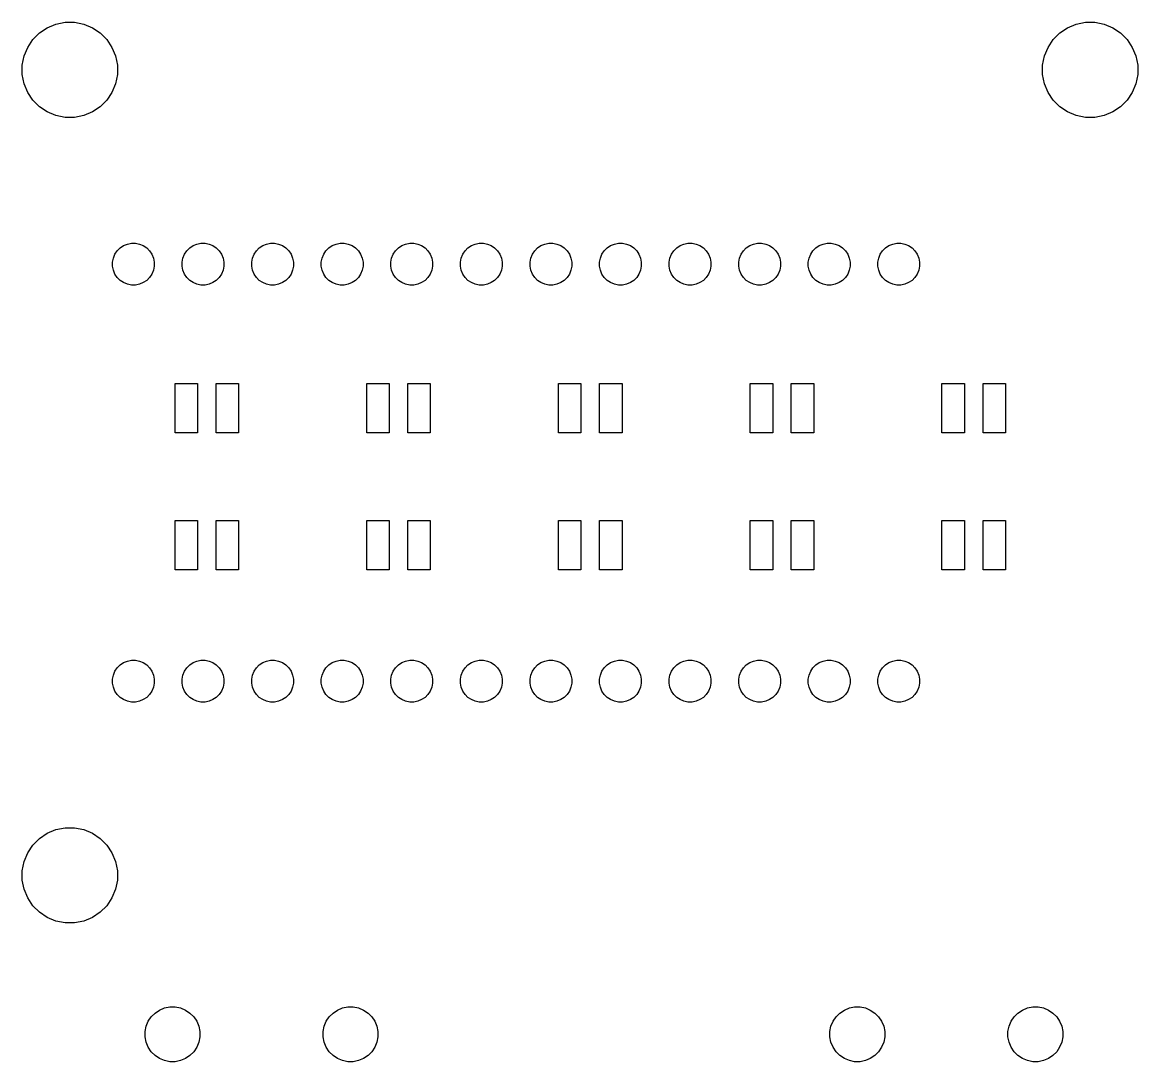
# Model space of a CAD drawing. Extents: x 121.3 to 162, y -103.5 to -20.1.
# Drawn here: x 121.27 to 161.99, y -58 to -20.07 of the extents above; entities that cross this region are included whole.
import ezdxf

# ---------------------------------------------------------------- set-up
doc = ezdxf.new("R2010")
doc.units = 0
doc.layers.add('BLACK', color=7, linetype='CONTINUOUS')

msp = doc.modelspace()

# ---------------------------------------------------------------- linework, layer by layer
at = {"layer": 'BLACK', "linetype": 'CONTINUOUS'}
for p, q in [((121.894, -20.4523), (122.178, -20.2625)), ((122.178, -20.2625), (122.494, -20.1317)), ((122.494, -20.1317), (122.829, -20.065)), ((122.829, -20.065), (123.171, -20.065)), ((123.171, -20.065), (123.506, -20.1317)), ((123.506, -20.1317), (123.822, -20.2625)), ((123.822, -20.2625), (124.106, -20.4523)), ((159.144, -20.4523), (159.428, -20.2625)), ((159.428, -20.2625), (159.744, -20.1317)), ((159.744, -20.1317), (160.079, -20.065)), ((160.079, -20.065), (160.421, -20.065)), ((160.421, -20.065), (160.756, -20.1317)), ((160.756, -20.1317), (161.072, -20.2625)), ((161.072, -20.2625), (161.356, -20.4523)), ((121.462, -20.9782), (121.652, -20.694)), ((121.652, -20.694), (121.894, -20.4523)), ((124.106, -20.4523), (124.348, -20.694)), ((124.348, -20.694), (124.538, -20.9782)), ((158.712, -20.9782), (158.902, -20.694)), ((158.902, -20.694), (159.144, -20.4523)), ((161.356, -20.4523), (161.598, -20.694)), ((161.598, -20.694), (161.788, -20.9782)), ((121.332, -21.2939), (121.462, -20.9782)), ((124.538, -20.9782), (124.668, -21.2939)), ((158.582, -21.2939), (158.712, -20.9782)), ((161.788, -20.9782), (161.918, -21.2939)), ((121.265, -21.6291), (121.332, -21.2939)), ((124.668, -21.2939), (124.735, -21.6291)), ((158.515, -21.6291), (158.582, -21.2939)), ((161.918, -21.2939), (161.985, -21.6291)), ((121.265, -21.9709), (121.265, -21.6291)), ((121.332, -22.3061), (121.265, -21.9709)), ((124.735, -21.9709), (124.668, -22.3061)), ((124.735, -21.6291), (124.735, -21.9709)), ((158.515, -21.9709), (158.515, -21.6291)), ((158.582, -22.3061), (158.515, -21.9709)), ((161.985, -21.9709), (161.918, -22.3061)), ((161.985, -21.6291), (161.985, -21.9709)), ((121.462, -22.6218), (121.332, -22.3061)), ((124.668, -22.3061), (124.538, -22.6218)), ((158.712, -22.6218), (158.582, -22.3061)), ((161.918, -22.3061), (161.788, -22.6218)), ((121.652, -22.906), (121.462, -22.6218)), ((124.538, -22.6218), (124.348, -22.906)), ((158.902, -22.906), (158.712, -22.6218)), ((161.788, -22.6218), (161.598, -22.906)), ((121.894, -23.1477), (121.652, -22.906)), ((122.178, -23.3375), (121.894, -23.1477)), ((124.106, -23.1477), (123.822, -23.3375)), ((124.348, -22.906), (124.106, -23.1477)), ((159.144, -23.1477), (158.902, -22.906)), ((159.428, -23.3375), (159.144, -23.1477)), ((161.356, -23.1477), (161.072, -23.3375)), ((161.598, -22.906), (161.356, -23.1477)), ((122.494, -23.4683), (122.178, -23.3375)), ((122.829, -23.535), (122.494, -23.4683)), ((123.171, -23.535), (122.829, -23.535)), ((123.506, -23.4683), (123.171, -23.535)), ((123.822, -23.3375), (123.506, -23.4683)), ((159.744, -23.4683), (159.428, -23.3375)), ((160.079, -23.535), (159.744, -23.4683)), ((160.421, -23.535), (160.079, -23.535)), ((160.756, -23.4683), (160.421, -23.535)), ((161.072, -23.3375), (160.756, -23.4683)), ((124.647, -28.5305), (124.73, -28.4057)), ((124.73, -28.4057), (124.836, -28.2995)), ((124.836, -28.2995), (124.961, -28.2161)), ((124.961, -28.2161), (125.1, -28.1587)), ((125.1, -28.1587), (125.247, -28.1294)), ((125.247, -28.1294), (125.397, -28.1294)), ((125.397, -28.1294), (125.544, -28.1587)), ((125.544, -28.1587), (125.683, -28.2161)), ((125.683, -28.2161), (125.808, -28.2995)), ((125.808, -28.2995), (125.914, -28.4057)), ((125.914, -28.4057), (125.997, -28.5305)), ((127.187, -28.5305), (127.27, -28.4057)), ((127.27, -28.4057), (127.376, -28.2995)), ((127.376, -28.2995), (127.501, -28.2161)), ((127.501, -28.2161), (127.64, -28.1587)), ((127.64, -28.1587), (127.787, -28.1294)), ((127.787, -28.1294), (127.937, -28.1294)), ((127.937, -28.1294), (128.084, -28.1587)), ((128.084, -28.1587), (128.223, -28.2161)), ((128.223, -28.2161), (128.348, -28.2995)), ((128.348, -28.2995), (128.454, -28.4057)), ((128.454, -28.4057), (128.537, -28.5305)), ((129.727, -28.5305), (129.81, -28.4057)), ((129.81, -28.4057), (129.916, -28.2995)), ((129.916, -28.2995), (130.041, -28.2161)), ((130.041, -28.2161), (130.18, -28.1587)), ((130.18, -28.1587), (130.327, -28.1294)), ((130.327, -28.1294), (130.477, -28.1294)), ((130.477, -28.1294), (130.624, -28.1587)), ((130.624, -28.1587), (130.763, -28.2161)), ((130.763, -28.2161), (130.888, -28.2995)), ((130.888, -28.2995), (130.994, -28.4057)), ((130.994, -28.4057), (131.077, -28.5305)), ((132.267, -28.5305), (132.35, -28.4057)), ((132.35, -28.4057), (132.456, -28.2995)), ((132.456, -28.2995), (132.581, -28.2161)), ((132.581, -28.2161), (132.72, -28.1587)), ((132.72, -28.1587), (132.867, -28.1294)), ((132.867, -28.1294), (133.017, -28.1294)), ((133.017, -28.1294), (133.164, -28.1587)), ((133.164, -28.1587), (133.303, -28.2161)), ((133.303, -28.2161), (133.428, -28.2995)), ((133.428, -28.2995), (133.534, -28.4057)), ((133.534, -28.4057), (133.617, -28.5305)), ((134.807, -28.5305), (134.89, -28.4057)), ((134.89, -28.4057), (134.996, -28.2995)), ((134.996, -28.2995), (135.121, -28.2161)), ((135.121, -28.2161), (135.26, -28.1587)), ((135.26, -28.1587), (135.407, -28.1294)), ((135.407, -28.1294), (135.557, -28.1294)), ((135.557, -28.1294), (135.704, -28.1587)), ((135.704, -28.1587), (135.843, -28.2161)), ((135.843, -28.2161), (135.968, -28.2995)), ((135.968, -28.2995), (136.074, -28.4057)), ((136.074, -28.4057), (136.157, -28.5305)), ((137.347, -28.5305), (137.43, -28.4057)), ((137.43, -28.4057), (137.536, -28.2995)), ((137.536, -28.2995), (137.661, -28.2161)), ((137.661, -28.2161), (137.8, -28.1587)), ((137.8, -28.1587), (137.947, -28.1294)), ((137.947, -28.1294), (138.097, -28.1294)), ((138.097, -28.1294), (138.244, -28.1587)), ((138.244, -28.1587), (138.383, -28.2161)), ((138.383, -28.2161), (138.508, -28.2995)), ((138.508, -28.2995), (138.614, -28.4057)), ((138.614, -28.4057), (138.697, -28.5305)), ((139.887, -28.5305), (139.97, -28.4057)), ((139.97, -28.4057), (140.076, -28.2995)), ((140.076, -28.2995), (140.201, -28.2161)), ((140.201, -28.2161), (140.34, -28.1587)), ((140.34, -28.1587), (140.487, -28.1294)), ((140.487, -28.1294), (140.637, -28.1294)), ((140.637, -28.1294), (140.784, -28.1587)), ((140.784, -28.1587), (140.923, -28.2161)), ((140.923, -28.2161), (141.048, -28.2995)), ((141.048, -28.2995), (141.154, -28.4057)), ((141.154, -28.4057), (141.237, -28.5305)), ((142.427, -28.5305), (142.51, -28.4057)), ((142.51, -28.4057), (142.616, -28.2995)), ((142.616, -28.2995), (142.741, -28.2161)), ((142.741, -28.2161), (142.88, -28.1587)), ((142.88, -28.1587), (143.027, -28.1294)), ((143.027, -28.1294), (143.177, -28.1294)), ((143.177, -28.1294), (143.324, -28.1587)), ((143.324, -28.1587), (143.463, -28.2161)), ((143.463, -28.2161), (143.588, -28.2995)), ((143.588, -28.2995), (143.694, -28.4057)), ((143.694, -28.4057), (143.777, -28.5305)), ((144.967, -28.5305), (145.05, -28.4057)), ((145.05, -28.4057), (145.156, -28.2995)), ((145.156, -28.2995), (145.281, -28.2161)), ((145.281, -28.2161), (145.42, -28.1587)), ((145.42, -28.1587), (145.567, -28.1294)), ((145.567, -28.1294), (145.717, -28.1294)), ((145.717, -28.1294), (145.864, -28.1587)), ((145.864, -28.1587), (146.003, -28.2161)), ((146.003, -28.2161), (146.128, -28.2995)), ((146.128, -28.2995), (146.234, -28.4057)), ((146.234, -28.4057), (146.317, -28.5305)), ((147.507, -28.5305), (147.59, -28.4057)), ((147.59, -28.4057), (147.696, -28.2995)), ((147.696, -28.2995), (147.821, -28.2161)), ((147.821, -28.2161), (147.96, -28.1587)), ((147.96, -28.1587), (148.107, -28.1294)), ((148.107, -28.1294), (148.257, -28.1294)), ((148.257, -28.1294), (148.404, -28.1587)), ((148.404, -28.1587), (148.543, -28.2161)), ((148.543, -28.2161), (148.668, -28.2995)), ((148.668, -28.2995), (148.774, -28.4057)), ((148.774, -28.4057), (148.857, -28.5305)), ((150.047, -28.5305), (150.13, -28.4057)), ((150.13, -28.4057), (150.236, -28.2995)), ((150.236, -28.2995), (150.361, -28.2161)), ((150.361, -28.2161), (150.5, -28.1587)), ((150.5, -28.1587), (150.647, -28.1294)), ((150.647, -28.1294), (150.797, -28.1294)), ((150.797, -28.1294), (150.944, -28.1587)), ((150.944, -28.1587), (151.083, -28.2161)), ((151.083, -28.2161), (151.208, -28.2995)), ((151.208, -28.2995), (151.314, -28.4057)), ((151.314, -28.4057), (151.397, -28.5305)), ((152.587, -28.5305), (152.67, -28.4057)), ((152.67, -28.4057), (152.776, -28.2995)), ((152.776, -28.2995), (152.901, -28.2161)), ((152.901, -28.2161), (153.04, -28.1587)), ((153.04, -28.1587), (153.187, -28.1294)), ((153.187, -28.1294), (153.337, -28.1294)), ((153.337, -28.1294), (153.484, -28.1587)), ((153.484, -28.1587), (153.623, -28.2161)), ((153.623, -28.2161), (153.748, -28.2995)), ((153.748, -28.2995), (153.854, -28.4057)), ((153.854, -28.4057), (153.937, -28.5305)), ((124.56, -28.8163), (124.589, -28.6691)), ((124.56, -28.9664), (124.56, -28.8163)), ((124.589, -28.6691), (124.647, -28.5305)), ((125.997, -28.5305), (126.055, -28.6691)), ((126.055, -28.6691), (126.084, -28.8163)), ((126.084, -28.8163), (126.084, -28.9664)), ((127.1, -28.8163), (127.129, -28.6691)), ((127.1, -28.9664), (127.1, -28.8163)), ((127.129, -28.6691), (127.187, -28.5305)), ((128.537, -28.5305), (128.595, -28.6691)), ((128.595, -28.6691), (128.624, -28.8163)), ((128.624, -28.8163), (128.624, -28.9664)), ((129.64, -28.8163), (129.669, -28.6691)), ((129.64, -28.9664), (129.64, -28.8163)), ((129.669, -28.6691), (129.727, -28.5305)), ((131.077, -28.5305), (131.135, -28.6691)), ((131.135, -28.6691), (131.164, -28.8163)), ((131.164, -28.8163), (131.164, -28.9664)), ((132.18, -28.8163), (132.209, -28.6691)), ((132.18, -28.9664), (132.18, -28.8163)), ((132.209, -28.6691), (132.267, -28.5305)), ((133.617, -28.5305), (133.675, -28.6691)), ((133.675, -28.6691), (133.704, -28.8163)), ((133.704, -28.8163), (133.704, -28.9664)), ((134.72, -28.8163), (134.749, -28.6691)), ((134.72, -28.9664), (134.72, -28.8163)), ((134.749, -28.6691), (134.807, -28.5305)), ((136.157, -28.5305), (136.215, -28.6691)), ((136.215, -28.6691), (136.244, -28.8163)), ((136.244, -28.8163), (136.244, -28.9664)), ((137.26, -28.8163), (137.289, -28.6691)), ((137.26, -28.9664), (137.26, -28.8163)), ((137.289, -28.6691), (137.347, -28.5305)), ((138.697, -28.5305), (138.755, -28.6691)), ((138.755, -28.6691), (138.784, -28.8163)), ((138.784, -28.8163), (138.784, -28.9664)), ((139.8, -28.8163), (139.829, -28.6691)), ((139.8, -28.9664), (139.8, -28.8163)), ((139.829, -28.6691), (139.887, -28.5305)), ((141.237, -28.5305), (141.295, -28.6691)), ((141.295, -28.6691), (141.324, -28.8163)), ((141.324, -28.8163), (141.324, -28.9664)), ((142.34, -28.8163), (142.369, -28.6691)), ((142.34, -28.9664), (142.34, -28.8163)), ((142.369, -28.6691), (142.427, -28.5305)), ((143.777, -28.5305), (143.835, -28.6691)), ((143.835, -28.6691), (143.864, -28.8163)), ((143.864, -28.8163), (143.864, -28.9664)), ((144.88, -28.8163), (144.909, -28.6691)), ((144.88, -28.9664), (144.88, -28.8163)), ((144.909, -28.6691), (144.967, -28.5305)), ((146.317, -28.5305), (146.375, -28.6691)), ((146.375, -28.6691), (146.404, -28.8163)), ((146.404, -28.8163), (146.404, -28.9664)), ((147.42, -28.8163), (147.449, -28.6691)), ((147.42, -28.9664), (147.42, -28.8163)), ((147.449, -28.6691), (147.507, -28.5305)), ((148.857, -28.5305), (148.915, -28.6691)), ((148.915, -28.6691), (148.944, -28.8163)), ((148.944, -28.8163), (148.944, -28.9664)), ((149.96, -28.8163), (149.989, -28.6691)), ((149.96, -28.9664), (149.96, -28.8163)), ((149.989, -28.6691), (150.047, -28.5305)), ((151.397, -28.5305), (151.455, -28.6691)), ((151.455, -28.6691), (151.484, -28.8163)), ((151.484, -28.8163), (151.484, -28.9664)), ((152.5, -28.8163), (152.529, -28.6691)), ((152.5, -28.9664), (152.5, -28.8163)), ((152.529, -28.6691), (152.587, -28.5305)), ((153.937, -28.5305), (153.995, -28.6691)), ((153.995, -28.6691), (154.024, -28.8163)), ((154.024, -28.8163), (154.024, -28.9664)), ((124.589, -29.1137), (124.56, -28.9664)), ((124.647, -29.2523), (124.589, -29.1137)), ((124.73, -29.3771), (124.647, -29.2523)), ((125.997, -29.2523), (125.914, -29.3771)), ((126.055, -29.1137), (125.997, -29.2523)), ((126.084, -28.9664), (126.055, -29.1137)), ((127.129, -29.1137), (127.1, -28.9664)), ((127.187, -29.2523), (127.129, -29.1137)), ((127.27, -29.3771), (127.187, -29.2523)), ((128.537, -29.2523), (128.454, -29.3771)), ((128.595, -29.1137), (128.537, -29.2523)), ((128.624, -28.9664), (128.595, -29.1137)), ((129.669, -29.1137), (129.64, -28.9664)), ((129.727, -29.2523), (129.669, -29.1137)), ((129.81, -29.3771), (129.727, -29.2523)), ((131.077, -29.2523), (130.994, -29.3771)), ((131.135, -29.1137), (131.077, -29.2523)), ((131.164, -28.9664), (131.135, -29.1137)), ((132.209, -29.1137), (132.18, -28.9664)), ((132.267, -29.2523), (132.209, -29.1137)), ((132.35, -29.3771), (132.267, -29.2523)), ((133.617, -29.2523), (133.534, -29.3771)), ((133.675, -29.1137), (133.617, -29.2523)), ((133.704, -28.9664), (133.675, -29.1137)), ((134.749, -29.1137), (134.72, -28.9664)), ((134.807, -29.2523), (134.749, -29.1137)), ((134.89, -29.3771), (134.807, -29.2523)), ((136.157, -29.2523), (136.074, -29.3771)), ((136.215, -29.1137), (136.157, -29.2523)), ((136.244, -28.9664), (136.215, -29.1137)), ((137.289, -29.1137), (137.26, -28.9664)), ((137.347, -29.2523), (137.289, -29.1137)), ((137.43, -29.3771), (137.347, -29.2523)), ((138.697, -29.2523), (138.614, -29.3771)), ((138.755, -29.1137), (138.697, -29.2523)), ((138.784, -28.9664), (138.755, -29.1137)), ((139.829, -29.1137), (139.8, -28.9664)), ((139.887, -29.2523), (139.829, -29.1137)), ((139.97, -29.3771), (139.887, -29.2523)), ((141.237, -29.2523), (141.154, -29.3771)), ((141.295, -29.1137), (141.237, -29.2523)), ((141.324, -28.9664), (141.295, -29.1137)), ((142.369, -29.1137), (142.34, -28.9664)), ((142.427, -29.2523), (142.369, -29.1137)), ((142.51, -29.3771), (142.427, -29.2523)), ((143.777, -29.2523), (143.694, -29.3771)), ((143.835, -29.1137), (143.777, -29.2523)), ((143.864, -28.9664), (143.835, -29.1137)), ((144.909, -29.1137), (144.88, -28.9664)), ((144.967, -29.2523), (144.909, -29.1137)), ((145.05, -29.3771), (144.967, -29.2523)), ((146.317, -29.2523), (146.234, -29.3771)), ((146.375, -29.1137), (146.317, -29.2523)), ((146.404, -28.9664), (146.375, -29.1137)), ((147.449, -29.1137), (147.42, -28.9664)), ((147.507, -29.2523), (147.449, -29.1137)), ((147.59, -29.3771), (147.507, -29.2523)), ((148.857, -29.2523), (148.774, -29.3771)), ((148.915, -29.1137), (148.857, -29.2523)), ((148.944, -28.9664), (148.915, -29.1137)), ((149.989, -29.1137), (149.96, -28.9664)), ((150.047, -29.2523), (149.989, -29.1137)), ((150.13, -29.3771), (150.047, -29.2523)), ((151.397, -29.2523), (151.314, -29.3771)), ((151.455, -29.1137), (151.397, -29.2523)), ((151.484, -28.9664), (151.455, -29.1137)), ((152.529, -29.1137), (152.5, -28.9664)), ((152.587, -29.2523), (152.529, -29.1137)), ((152.67, -29.3771), (152.587, -29.2523)), ((153.937, -29.2523), (153.854, -29.3771)), ((153.995, -29.1137), (153.937, -29.2523)), ((154.024, -28.9664), (153.995, -29.1137)), ((124.836, -29.4833), (124.73, -29.3771)), ((124.961, -29.5667), (124.836, -29.4833)), ((125.1, -29.6241), (124.961, -29.5667)), ((125.247, -29.6534), (125.1, -29.6241)), ((125.397, -29.6534), (125.247, -29.6534)), ((125.544, -29.6241), (125.397, -29.6534)), ((125.683, -29.5667), (125.544, -29.6241)), ((125.808, -29.4833), (125.683, -29.5667)), ((125.914, -29.3771), (125.808, -29.4833)), ((127.376, -29.4833), (127.27, -29.3771)), ((127.501, -29.5667), (127.376, -29.4833)), ((127.64, -29.6241), (127.501, -29.5667)), ((127.787, -29.6534), (127.64, -29.6241)), ((127.937, -29.6534), (127.787, -29.6534)), ((128.084, -29.6241), (127.937, -29.6534)), ((128.223, -29.5667), (128.084, -29.6241)), ((128.348, -29.4833), (128.223, -29.5667)), ((128.454, -29.3771), (128.348, -29.4833)), ((129.916, -29.4833), (129.81, -29.3771)), ((130.041, -29.5667), (129.916, -29.4833)), ((130.18, -29.6241), (130.041, -29.5667)), ((130.327, -29.6534), (130.18, -29.6241)), ((130.477, -29.6534), (130.327, -29.6534)), ((130.624, -29.6241), (130.477, -29.6534)), ((130.763, -29.5667), (130.624, -29.6241)), ((130.888, -29.4833), (130.763, -29.5667)), ((130.994, -29.3771), (130.888, -29.4833)), ((132.456, -29.4833), (132.35, -29.3771)), ((132.581, -29.5667), (132.456, -29.4833)), ((132.72, -29.6241), (132.581, -29.5667)), ((132.867, -29.6534), (132.72, -29.6241)), ((133.017, -29.6534), (132.867, -29.6534)), ((133.164, -29.6241), (133.017, -29.6534)), ((133.303, -29.5667), (133.164, -29.6241)), ((133.428, -29.4833), (133.303, -29.5667)), ((133.534, -29.3771), (133.428, -29.4833)), ((134.996, -29.4833), (134.89, -29.3771)), ((135.121, -29.5667), (134.996, -29.4833)), ((135.26, -29.6241), (135.121, -29.5667)), ((135.407, -29.6534), (135.26, -29.6241)), ((135.557, -29.6534), (135.407, -29.6534)), ((135.704, -29.6241), (135.557, -29.6534)), ((135.843, -29.5667), (135.704, -29.6241)), ((135.968, -29.4833), (135.843, -29.5667)), ((136.074, -29.3771), (135.968, -29.4833)), ((137.536, -29.4833), (137.43, -29.3771)), ((137.661, -29.5667), (137.536, -29.4833)), ((137.8, -29.6241), (137.661, -29.5667)), ((137.947, -29.6534), (137.8, -29.6241)), ((138.097, -29.6534), (137.947, -29.6534)), ((138.244, -29.6241), (138.097, -29.6534)), ((138.383, -29.5667), (138.244, -29.6241)), ((138.508, -29.4833), (138.383, -29.5667)), ((138.614, -29.3771), (138.508, -29.4833)), ((140.076, -29.4833), (139.97, -29.3771)), ((140.201, -29.5667), (140.076, -29.4833)), ((140.34, -29.6241), (140.201, -29.5667)), ((140.487, -29.6534), (140.34, -29.6241)), ((140.637, -29.6534), (140.487, -29.6534)), ((140.784, -29.6241), (140.637, -29.6534)), ((140.923, -29.5667), (140.784, -29.6241)), ((141.048, -29.4833), (140.923, -29.5667)), ((141.154, -29.3771), (141.048, -29.4833)), ((142.616, -29.4833), (142.51, -29.3771)), ((142.741, -29.5667), (142.616, -29.4833)), ((142.88, -29.6241), (142.741, -29.5667)), ((143.027, -29.6534), (142.88, -29.6241)), ((143.177, -29.6534), (143.027, -29.6534)), ((143.324, -29.6241), (143.177, -29.6534)), ((143.463, -29.5667), (143.324, -29.6241)), ((143.588, -29.4833), (143.463, -29.5667)), ((143.694, -29.3771), (143.588, -29.4833)), ((145.156, -29.4833), (145.05, -29.3771)), ((145.281, -29.5667), (145.156, -29.4833)), ((145.42, -29.6241), (145.281, -29.5667)), ((145.567, -29.6534), (145.42, -29.6241)), ((145.717, -29.6534), (145.567, -29.6534)), ((145.864, -29.6241), (145.717, -29.6534)), ((146.003, -29.5667), (145.864, -29.6241)), ((146.128, -29.4833), (146.003, -29.5667)), ((146.234, -29.3771), (146.128, -29.4833)), ((147.696, -29.4833), (147.59, -29.3771)), ((147.821, -29.5667), (147.696, -29.4833)), ((147.96, -29.6241), (147.821, -29.5667)), ((148.107, -29.6534), (147.96, -29.6241)), ((148.257, -29.6534), (148.107, -29.6534)), ((148.404, -29.6241), (148.257, -29.6534)), ((148.543, -29.5667), (148.404, -29.6241)), ((148.668, -29.4833), (148.543, -29.5667)), ((148.774, -29.3771), (148.668, -29.4833)), ((150.236, -29.4833), (150.13, -29.3771)), ((150.361, -29.5667), (150.236, -29.4833)), ((150.5, -29.6241), (150.361, -29.5667)), ((150.647, -29.6534), (150.5, -29.6241)), ((150.797, -29.6534), (150.647, -29.6534)), ((150.944, -29.6241), (150.797, -29.6534)), ((151.083, -29.5667), (150.944, -29.6241)), ((151.208, -29.4833), (151.083, -29.5667)), ((151.314, -29.3771), (151.208, -29.4833)), ((152.776, -29.4833), (152.67, -29.3771)), ((152.901, -29.5667), (152.776, -29.4833)), ((153.04, -29.6241), (152.901, -29.5667)), ((153.187, -29.6534), (153.04, -29.6241)), ((153.337, -29.6534), (153.187, -29.6534)), ((153.484, -29.6241), (153.337, -29.6534)), ((153.623, -29.5667), (153.484, -29.6241)), ((153.748, -29.4833), (153.623, -29.5667)), ((153.854, -29.3771), (153.748, -29.4833)), ((126.84, -35.05), (126.84, -33.25)), ((126.84, -33.25), (127.66, -33.25)), ((127.66, -33.25), (127.66, -35.05)), ((128.34, -35.05), (128.34, -33.25)), ((128.34, -33.25), (129.16, -33.25)), ((129.16, -33.25), (129.16, -35.05)), ((133.84, -35.05), (133.84, -33.25)), ((133.84, -33.25), (134.66, -33.25)), ((134.66, -33.25), (134.66, -35.05)), ((135.34, -35.05), (135.34, -33.25)), ((135.34, -33.25), (136.16, -33.25)), ((136.16, -33.25), (136.16, -35.05)), ((140.84, -35.05), (140.84, -33.25)), ((140.84, -33.25), (141.66, -33.25)), ((141.66, -33.25), (141.66, -35.05)), ((142.34, -35.05), (142.34, -33.25)), ((142.34, -33.25), (143.16, -33.25)), ((143.16, -33.25), (143.16, -35.05)), ((147.84, -35.05), (147.84, -33.25)), ((147.84, -33.25), (148.66, -33.25)), ((148.66, -33.25), (148.66, -35.05)), ((149.34, -35.05), (149.34, -33.25)), ((149.34, -33.25), (150.16, -33.25)), ((150.16, -33.25), (150.16, -35.05)), ((154.84, -35.05), (154.84, -33.25)), ((154.84, -33.25), (155.66, -33.25)), ((155.66, -33.25), (155.66, -35.05)), ((156.34, -35.05), (156.34, -33.25)), ((156.34, -33.25), (157.16, -33.25)), ((157.16, -33.25), (157.16, -35.05)), ((127.66, -35.05), (126.84, -35.05)), ((129.16, -35.05), (128.34, -35.05)), ((134.66, -35.05), (133.84, -35.05)), ((136.16, -35.05), (135.34, -35.05)), ((141.66, -35.05), (140.84, -35.05)), ((143.16, -35.05), (142.34, -35.05)), ((148.66, -35.05), (147.84, -35.05)), ((150.16, -35.05), (149.34, -35.05)), ((155.66, -35.05), (154.84, -35.05)), ((157.16, -35.05), (156.34, -35.05)), ((126.84, -40.05), (126.84, -38.25)), ((126.84, -38.25), (127.66, -38.25)), ((127.66, -38.25), (127.66, -40.05)), ((128.34, -40.05), (128.34, -38.25)), ((128.34, -38.25), (129.16, -38.25)), ((129.16, -38.25), (129.16, -40.05)), ((133.84, -40.05), (133.84, -38.25)), ((133.84, -38.25), (134.66, -38.25)), ((134.66, -38.25), (134.66, -40.05)), ((135.34, -40.05), (135.34, -38.25)), ((135.34, -38.25), (136.16, -38.25)), ((136.16, -38.25), (136.16, -40.05)), ((140.84, -40.05), (140.84, -38.25)), ((140.84, -38.25), (141.66, -38.25)), ((141.66, -38.25), (141.66, -40.05)), ((142.34, -40.05), (142.34, -38.25)), ((142.34, -38.25), (143.16, -38.25)), ((143.16, -38.25), (143.16, -40.05)), ((147.84, -40.05), (147.84, -38.25)), ((147.84, -38.25), (148.66, -38.25)), ((148.66, -38.25), (148.66, -40.05)), ((149.34, -40.05), (149.34, -38.25)), ((149.34, -38.25), (150.16, -38.25)), ((150.16, -38.25), (150.16, -40.05)), ((154.84, -40.05), (154.84, -38.25)), ((154.84, -38.25), (155.66, -38.25)), ((155.66, -38.25), (155.66, -40.05)), ((156.34, -40.05), (156.34, -38.25)), ((156.34, -38.25), (157.16, -38.25)), ((157.16, -38.25), (157.16, -40.05)), ((127.66, -40.05), (126.84, -40.05)), ((129.16, -40.05), (128.34, -40.05)), ((134.66, -40.05), (133.84, -40.05)), ((136.16, -40.05), (135.34, -40.05)), ((141.66, -40.05), (140.84, -40.05)), ((143.16, -40.05), (142.34, -40.05)), ((148.66, -40.05), (147.84, -40.05)), ((150.16, -40.05), (149.34, -40.05)), ((155.66, -40.05), (154.84, -40.05)), ((157.16, -40.05), (156.34, -40.05)), ((124.73, -43.6257), (124.836, -43.5195)), ((124.836, -43.5195), (124.961, -43.4361)), ((124.961, -43.4361), (125.1, -43.3787)), ((125.1, -43.3787), (125.247, -43.3494)), ((125.247, -43.3494), (125.397, -43.3494)), ((125.397, -43.3494), (125.544, -43.3787)), ((125.544, -43.3787), (125.683, -43.4361)), ((125.683, -43.4361), (125.808, -43.5195)), ((125.808, -43.5195), (125.914, -43.6257)), ((127.27, -43.6257), (127.376, -43.5195)), ((127.376, -43.5195), (127.501, -43.4361)), ((127.501, -43.4361), (127.64, -43.3787)), ((127.64, -43.3787), (127.787, -43.3494)), ((127.787, -43.3494), (127.937, -43.3494)), ((127.937, -43.3494), (128.084, -43.3787)), ((128.084, -43.3787), (128.223, -43.4361)), ((128.223, -43.4361), (128.348, -43.5195)), ((128.348, -43.5195), (128.454, -43.6257)), ((129.81, -43.6257), (129.916, -43.5195)), ((129.916, -43.5195), (130.041, -43.4361)), ((130.041, -43.4361), (130.18, -43.3787)), ((130.18, -43.3787), (130.327, -43.3494)), ((130.327, -43.3494), (130.477, -43.3494)), ((130.477, -43.3494), (130.624, -43.3787)), ((130.624, -43.3787), (130.763, -43.4361)), ((130.763, -43.4361), (130.888, -43.5195)), ((130.888, -43.5195), (130.994, -43.6257)), ((132.35, -43.6257), (132.456, -43.5195)), ((132.456, -43.5195), (132.581, -43.4361)), ((132.581, -43.4361), (132.72, -43.3787)), ((132.72, -43.3787), (132.867, -43.3494)), ((132.867, -43.3494), (133.017, -43.3494)), ((133.017, -43.3494), (133.164, -43.3787)), ((133.164, -43.3787), (133.303, -43.4361)), ((133.303, -43.4361), (133.428, -43.5195)), ((133.428, -43.5195), (133.534, -43.6257)), ((134.89, -43.6257), (134.996, -43.5195)), ((134.996, -43.5195), (135.121, -43.4361)), ((135.121, -43.4361), (135.26, -43.3787)), ((135.26, -43.3787), (135.407, -43.3494)), ((135.407, -43.3494), (135.557, -43.3494)), ((135.557, -43.3494), (135.704, -43.3787)), ((135.704, -43.3787), (135.843, -43.4361)), ((135.843, -43.4361), (135.968, -43.5195)), ((135.968, -43.5195), (136.074, -43.6257)), ((137.43, -43.6257), (137.536, -43.5195)), ((137.536, -43.5195), (137.661, -43.4361)), ((137.661, -43.4361), (137.8, -43.3787)), ((137.8, -43.3787), (137.947, -43.3494)), ((137.947, -43.3494), (138.097, -43.3494)), ((138.097, -43.3494), (138.244, -43.3787)), ((138.244, -43.3787), (138.383, -43.4361)), ((138.383, -43.4361), (138.508, -43.5195)), ((138.508, -43.5195), (138.614, -43.6257)), ((139.97, -43.6257), (140.076, -43.5195)), ((140.076, -43.5195), (140.201, -43.4361)), ((140.201, -43.4361), (140.34, -43.3787)), ((140.34, -43.3787), (140.487, -43.3494)), ((140.487, -43.3494), (140.637, -43.3494)), ((140.637, -43.3494), (140.784, -43.3787)), ((140.784, -43.3787), (140.923, -43.4361)), ((140.923, -43.4361), (141.048, -43.5195)), ((141.048, -43.5195), (141.154, -43.6257)), ((142.51, -43.6257), (142.616, -43.5195)), ((142.616, -43.5195), (142.741, -43.4361)), ((142.741, -43.4361), (142.88, -43.3787)), ((142.88, -43.3787), (143.027, -43.3494)), ((143.027, -43.3494), (143.177, -43.3494)), ((143.177, -43.3494), (143.324, -43.3787)), ((143.324, -43.3787), (143.463, -43.4361)), ((143.463, -43.4361), (143.588, -43.5195)), ((143.588, -43.5195), (143.694, -43.6257)), ((145.05, -43.6257), (145.156, -43.5195)), ((145.156, -43.5195), (145.281, -43.4361)), ((145.281, -43.4361), (145.42, -43.3787)), ((145.42, -43.3787), (145.567, -43.3494)), ((145.567, -43.3494), (145.717, -43.3494)), ((145.717, -43.3494), (145.864, -43.3787)), ((145.864, -43.3787), (146.003, -43.4361)), ((146.003, -43.4361), (146.128, -43.5195)), ((146.128, -43.5195), (146.234, -43.6257)), ((147.59, -43.6257), (147.696, -43.5195)), ((147.696, -43.5195), (147.821, -43.4361)), ((147.821, -43.4361), (147.96, -43.3787)), ((147.96, -43.3787), (148.107, -43.3494)), ((148.107, -43.3494), (148.257, -43.3494)), ((148.257, -43.3494), (148.404, -43.3787)), ((148.404, -43.3787), (148.543, -43.4361)), ((148.543, -43.4361), (148.668, -43.5195)), ((148.668, -43.5195), (148.774, -43.6257)), ((150.13, -43.6257), (150.236, -43.5195)), ((150.236, -43.5195), (150.361, -43.4361)), ((150.361, -43.4361), (150.5, -43.3787)), ((150.5, -43.3787), (150.647, -43.3494)), ((150.647, -43.3494), (150.797, -43.3494)), ((150.797, -43.3494), (150.944, -43.3787)), ((150.944, -43.3787), (151.083, -43.4361)), ((151.083, -43.4361), (151.208, -43.5195)), ((151.208, -43.5195), (151.314, -43.6257)), ((152.67, -43.6257), (152.776, -43.5195)), ((152.776, -43.5195), (152.901, -43.4361)), ((152.901, -43.4361), (153.04, -43.3787)), ((153.04, -43.3787), (153.187, -43.3494)), ((153.187, -43.3494), (153.337, -43.3494)), ((153.337, -43.3494), (153.484, -43.3787)), ((153.484, -43.3787), (153.623, -43.4361)), ((153.623, -43.4361), (153.748, -43.5195)), ((153.748, -43.5195), (153.854, -43.6257)), ((124.56, -44.0363), (124.589, -43.8891)), ((124.589, -43.8891), (124.647, -43.7505)), ((124.647, -43.7505), (124.73, -43.6257)), ((125.914, -43.6257), (125.997, -43.7505)), ((125.997, -43.7505), (126.055, -43.8891)), ((126.055, -43.8891), (126.084, -44.0363)), ((127.1, -44.0363), (127.129, -43.8891)), ((127.129, -43.8891), (127.187, -43.7505)), ((127.187, -43.7505), (127.27, -43.6257)), ((128.454, -43.6257), (128.537, -43.7505)), ((128.537, -43.7505), (128.595, -43.8891)), ((128.595, -43.8891), (128.624, -44.0363)), ((129.64, -44.0363), (129.669, -43.8891)), ((129.669, -43.8891), (129.727, -43.7505)), ((129.727, -43.7505), (129.81, -43.6257)), ((130.994, -43.6257), (131.077, -43.7505)), ((131.077, -43.7505), (131.135, -43.8891)), ((131.135, -43.8891), (131.164, -44.0363)), ((132.18, -44.0363), (132.209, -43.8891)), ((132.209, -43.8891), (132.267, -43.7505)), ((132.267, -43.7505), (132.35, -43.6257)), ((133.534, -43.6257), (133.617, -43.7505)), ((133.617, -43.7505), (133.675, -43.8891)), ((133.675, -43.8891), (133.704, -44.0363)), ((134.72, -44.0363), (134.749, -43.8891)), ((134.749, -43.8891), (134.807, -43.7505)), ((134.807, -43.7505), (134.89, -43.6257)), ((136.074, -43.6257), (136.157, -43.7505)), ((136.157, -43.7505), (136.215, -43.8891)), ((136.215, -43.8891), (136.244, -44.0363)), ((137.26, -44.0363), (137.289, -43.8891)), ((137.289, -43.8891), (137.347, -43.7505)), ((137.347, -43.7505), (137.43, -43.6257)), ((138.614, -43.6257), (138.697, -43.7505)), ((138.697, -43.7505), (138.755, -43.8891)), ((138.755, -43.8891), (138.784, -44.0363)), ((139.8, -44.0363), (139.829, -43.8891)), ((139.829, -43.8891), (139.887, -43.7505)), ((139.887, -43.7505), (139.97, -43.6257)), ((141.154, -43.6257), (141.237, -43.7505)), ((141.237, -43.7505), (141.295, -43.8891)), ((141.295, -43.8891), (141.324, -44.0363)), ((142.34, -44.0363), (142.369, -43.8891)), ((142.369, -43.8891), (142.427, -43.7505)), ((142.427, -43.7505), (142.51, -43.6257)), ((143.694, -43.6257), (143.777, -43.7505)), ((143.777, -43.7505), (143.835, -43.8891)), ((143.835, -43.8891), (143.864, -44.0363)), ((144.88, -44.0363), (144.909, -43.8891)), ((144.909, -43.8891), (144.967, -43.7505)), ((144.967, -43.7505), (145.05, -43.6257)), ((146.234, -43.6257), (146.317, -43.7505)), ((146.317, -43.7505), (146.375, -43.8891)), ((146.375, -43.8891), (146.404, -44.0363)), ((147.42, -44.0363), (147.449, -43.8891)), ((147.449, -43.8891), (147.507, -43.7505)), ((147.507, -43.7505), (147.59, -43.6257)), ((148.774, -43.6257), (148.857, -43.7505)), ((148.857, -43.7505), (148.915, -43.8891)), ((148.915, -43.8891), (148.944, -44.0363)), ((149.96, -44.0363), (149.989, -43.8891)), ((149.989, -43.8891), (150.047, -43.7505)), ((150.047, -43.7505), (150.13, -43.6257)), ((151.314, -43.6257), (151.397, -43.7505)), ((151.397, -43.7505), (151.455, -43.8891)), ((151.455, -43.8891), (151.484, -44.0363)), ((152.5, -44.0363), (152.529, -43.8891)), ((152.529, -43.8891), (152.587, -43.7505)), ((152.587, -43.7505), (152.67, -43.6257)), ((153.854, -43.6257), (153.937, -43.7505)), ((153.937, -43.7505), (153.995, -43.8891)), ((153.995, -43.8891), (154.024, -44.0363)), ((124.56, -44.1865), (124.56, -44.0363)), ((124.589, -44.3337), (124.56, -44.1865)), ((124.647, -44.4723), (124.589, -44.3337)), ((126.055, -44.3337), (125.997, -44.4723)), ((126.084, -44.1865), (126.055, -44.3337)), ((126.084, -44.0363), (126.084, -44.1865)), ((127.1, -44.1865), (127.1, -44.0363)), ((127.129, -44.3337), (127.1, -44.1865)), ((127.187, -44.4723), (127.129, -44.3337)), ((128.595, -44.3337), (128.537, -44.4723)), ((128.624, -44.1865), (128.595, -44.3337)), ((128.624, -44.0363), (128.624, -44.1865)), ((129.64, -44.1865), (129.64, -44.0363)), ((129.669, -44.3337), (129.64, -44.1865)), ((129.727, -44.4723), (129.669, -44.3337)), ((131.135, -44.3337), (131.077, -44.4723)), ((131.164, -44.1865), (131.135, -44.3337)), ((131.164, -44.0363), (131.164, -44.1865)), ((132.18, -44.1865), (132.18, -44.0363)), ((132.209, -44.3337), (132.18, -44.1865)), ((132.267, -44.4723), (132.209, -44.3337)), ((133.675, -44.3337), (133.617, -44.4723)), ((133.704, -44.1865), (133.675, -44.3337)), ((133.704, -44.0363), (133.704, -44.1865)), ((134.72, -44.1865), (134.72, -44.0363)), ((134.749, -44.3337), (134.72, -44.1865)), ((134.807, -44.4723), (134.749, -44.3337)), ((136.215, -44.3337), (136.157, -44.4723)), ((136.244, -44.1865), (136.215, -44.3337)), ((136.244, -44.0363), (136.244, -44.1865)), ((137.26, -44.1865), (137.26, -44.0363)), ((137.289, -44.3337), (137.26, -44.1865)), ((137.347, -44.4723), (137.289, -44.3337)), ((138.755, -44.3337), (138.697, -44.4723)), ((138.784, -44.1865), (138.755, -44.3337)), ((138.784, -44.0363), (138.784, -44.1865)), ((139.8, -44.1865), (139.8, -44.0363)), ((139.829, -44.3337), (139.8, -44.1865)), ((139.887, -44.4723), (139.829, -44.3337)), ((141.295, -44.3337), (141.237, -44.4723)), ((141.324, -44.1865), (141.295, -44.3337)), ((141.324, -44.0363), (141.324, -44.1865)), ((142.34, -44.1865), (142.34, -44.0363)), ((142.369, -44.3337), (142.34, -44.1865)), ((142.427, -44.4723), (142.369, -44.3337)), ((143.835, -44.3337), (143.777, -44.4723)), ((143.864, -44.1865), (143.835, -44.3337)), ((143.864, -44.0363), (143.864, -44.1865)), ((144.88, -44.1865), (144.88, -44.0363)), ((144.909, -44.3337), (144.88, -44.1865)), ((144.967, -44.4723), (144.909, -44.3337)), ((146.375, -44.3337), (146.317, -44.4723)), ((146.404, -44.1865), (146.375, -44.3337)), ((146.404, -44.0363), (146.404, -44.1865)), ((147.42, -44.1865), (147.42, -44.0363)), ((147.449, -44.3337), (147.42, -44.1865)), ((147.507, -44.4723), (147.449, -44.3337)), ((148.915, -44.3337), (148.857, -44.4723)), ((148.944, -44.1865), (148.915, -44.3337)), ((148.944, -44.0363), (148.944, -44.1865)), ((149.96, -44.1865), (149.96, -44.0363)), ((149.989, -44.3337), (149.96, -44.1865)), ((150.047, -44.4723), (149.989, -44.3337)), ((151.455, -44.3337), (151.397, -44.4723)), ((151.484, -44.1865), (151.455, -44.3337)), ((151.484, -44.0363), (151.484, -44.1865)), ((152.5, -44.1865), (152.5, -44.0363)), ((152.529, -44.3337), (152.5, -44.1865)), ((152.587, -44.4723), (152.529, -44.3337)), ((153.995, -44.3337), (153.937, -44.4723)), ((154.024, -44.1865), (153.995, -44.3337)), ((154.024, -44.0363), (154.024, -44.1865)), ((124.73, -44.5971), (124.647, -44.4723)), ((124.836, -44.7033), (124.73, -44.5971)), ((124.961, -44.7867), (124.836, -44.7033)), ((125.1, -44.8441), (124.961, -44.7867)), ((125.683, -44.7867), (125.544, -44.8441)), ((125.808, -44.7033), (125.683, -44.7867)), ((125.914, -44.5971), (125.808, -44.7033)), ((125.997, -44.4723), (125.914, -44.5971)), ((127.27, -44.5971), (127.187, -44.4723)), ((127.376, -44.7033), (127.27, -44.5971)), ((127.501, -44.7867), (127.376, -44.7033)), ((127.64, -44.8441), (127.501, -44.7867)), ((128.223, -44.7867), (128.084, -44.8441)), ((128.348, -44.7033), (128.223, -44.7867)), ((128.454, -44.5971), (128.348, -44.7033)), ((128.537, -44.4723), (128.454, -44.5971)), ((129.81, -44.5971), (129.727, -44.4723)), ((129.916, -44.7033), (129.81, -44.5971)), ((130.041, -44.7867), (129.916, -44.7033)), ((130.18, -44.8441), (130.041, -44.7867)), ((130.763, -44.7867), (130.624, -44.8441)), ((130.888, -44.7033), (130.763, -44.7867)), ((130.994, -44.5971), (130.888, -44.7033)), ((131.077, -44.4723), (130.994, -44.5971)), ((132.35, -44.5971), (132.267, -44.4723)), ((132.456, -44.7033), (132.35, -44.5971)), ((132.581, -44.7867), (132.456, -44.7033)), ((132.72, -44.8441), (132.581, -44.7867)), ((133.303, -44.7867), (133.164, -44.8441)), ((133.428, -44.7033), (133.303, -44.7867)), ((133.534, -44.5971), (133.428, -44.7033)), ((133.617, -44.4723), (133.534, -44.5971)), ((134.89, -44.5971), (134.807, -44.4723)), ((134.996, -44.7033), (134.89, -44.5971)), ((135.121, -44.7867), (134.996, -44.7033)), ((135.26, -44.8441), (135.121, -44.7867)), ((135.843, -44.7867), (135.704, -44.8441)), ((135.968, -44.7033), (135.843, -44.7867)), ((136.074, -44.5971), (135.968, -44.7033)), ((136.157, -44.4723), (136.074, -44.5971)), ((137.43, -44.5971), (137.347, -44.4723)), ((137.536, -44.7033), (137.43, -44.5971)), ((137.661, -44.7867), (137.536, -44.7033)), ((137.8, -44.8441), (137.661, -44.7867)), ((138.383, -44.7867), (138.244, -44.8441)), ((138.508, -44.7033), (138.383, -44.7867)), ((138.614, -44.5971), (138.508, -44.7033)), ((138.697, -44.4723), (138.614, -44.5971)), ((139.97, -44.5971), (139.887, -44.4723)), ((140.076, -44.7033), (139.97, -44.5971)), ((140.201, -44.7867), (140.076, -44.7033)), ((140.34, -44.8441), (140.201, -44.7867)), ((140.923, -44.7867), (140.784, -44.8441)), ((141.048, -44.7033), (140.923, -44.7867)), ((141.154, -44.5971), (141.048, -44.7033)), ((141.237, -44.4723), (141.154, -44.5971)), ((142.51, -44.5971), (142.427, -44.4723)), ((142.616, -44.7033), (142.51, -44.5971)), ((142.741, -44.7867), (142.616, -44.7033)), ((142.88, -44.8441), (142.741, -44.7867)), ((143.463, -44.7867), (143.324, -44.8441)), ((143.588, -44.7033), (143.463, -44.7867)), ((143.694, -44.5971), (143.588, -44.7033)), ((143.777, -44.4723), (143.694, -44.5971)), ((145.05, -44.5971), (144.967, -44.4723)), ((145.156, -44.7033), (145.05, -44.5971)), ((145.281, -44.7867), (145.156, -44.7033)), ((145.42, -44.8441), (145.281, -44.7867)), ((146.003, -44.7867), (145.864, -44.8441)), ((146.128, -44.7033), (146.003, -44.7867)), ((146.234, -44.5971), (146.128, -44.7033)), ((146.317, -44.4723), (146.234, -44.5971)), ((147.59, -44.5971), (147.507, -44.4723)), ((147.696, -44.7033), (147.59, -44.5971)), ((147.821, -44.7867), (147.696, -44.7033)), ((147.96, -44.8441), (147.821, -44.7867)), ((148.543, -44.7867), (148.404, -44.8441)), ((148.668, -44.7033), (148.543, -44.7867)), ((148.774, -44.5971), (148.668, -44.7033)), ((148.857, -44.4723), (148.774, -44.5971)), ((150.13, -44.5971), (150.047, -44.4723)), ((150.236, -44.7033), (150.13, -44.5971)), ((150.361, -44.7867), (150.236, -44.7033)), ((150.5, -44.8441), (150.361, -44.7867)), ((151.083, -44.7867), (150.944, -44.8441)), ((151.208, -44.7033), (151.083, -44.7867)), ((151.314, -44.5971), (151.208, -44.7033)), ((151.397, -44.4723), (151.314, -44.5971)), ((152.67, -44.5971), (152.587, -44.4723)), ((152.776, -44.7033), (152.67, -44.5971)), ((152.901, -44.7867), (152.776, -44.7033)), ((153.04, -44.8441), (152.901, -44.7867)), ((153.623, -44.7867), (153.484, -44.8441)), ((153.748, -44.7033), (153.623, -44.7867)), ((153.854, -44.5971), (153.748, -44.7033)), ((153.937, -44.4723), (153.854, -44.5971)), ((125.247, -44.8734), (125.1, -44.8441)), ((125.397, -44.8734), (125.247, -44.8734)), ((125.544, -44.8441), (125.397, -44.8734)), ((127.787, -44.8734), (127.64, -44.8441)), ((127.937, -44.8734), (127.787, -44.8734)), ((128.084, -44.8441), (127.937, -44.8734)), ((130.327, -44.8734), (130.18, -44.8441)), ((130.477, -44.8734), (130.327, -44.8734)), ((130.624, -44.8441), (130.477, -44.8734)), ((132.867, -44.8734), (132.72, -44.8441)), ((133.017, -44.8734), (132.867, -44.8734)), ((133.164, -44.8441), (133.017, -44.8734)), ((135.407, -44.8734), (135.26, -44.8441)), ((135.557, -44.8734), (135.407, -44.8734)), ((135.704, -44.8441), (135.557, -44.8734)), ((137.947, -44.8734), (137.8, -44.8441)), ((138.097, -44.8734), (137.947, -44.8734)), ((138.244, -44.8441), (138.097, -44.8734)), ((140.487, -44.8734), (140.34, -44.8441)), ((140.637, -44.8734), (140.487, -44.8734)), ((140.784, -44.8441), (140.637, -44.8734)), ((143.027, -44.8734), (142.88, -44.8441)), ((143.177, -44.8734), (143.027, -44.8734)), ((143.324, -44.8441), (143.177, -44.8734)), ((145.567, -44.8734), (145.42, -44.8441)), ((145.717, -44.8734), (145.567, -44.8734)), ((145.864, -44.8441), (145.717, -44.8734)), ((148.107, -44.8734), (147.96, -44.8441)), ((148.257, -44.8734), (148.107, -44.8734)), ((148.404, -44.8441), (148.257, -44.8734)), ((150.647, -44.8734), (150.5, -44.8441)), ((150.797, -44.8734), (150.647, -44.8734)), ((150.944, -44.8441), (150.797, -44.8734)), ((153.187, -44.8734), (153.04, -44.8441)), ((153.337, -44.8734), (153.187, -44.8734)), ((153.484, -44.8441), (153.337, -44.8734)), ((121.894, -49.8523), (122.178, -49.6625)), ((122.178, -49.6625), (122.494, -49.5317)), ((122.494, -49.5317), (122.829, -49.465)), ((122.829, -49.465), (123.171, -49.465)), ((123.171, -49.465), (123.506, -49.5317)), ((123.506, -49.5317), (123.822, -49.6625)), ((123.822, -49.6625), (124.106, -49.8523)), ((121.652, -50.094), (121.894, -49.8523)), ((124.106, -49.8523), (124.348, -50.094)), ((121.332, -50.6939), (121.462, -50.3782)), ((121.462, -50.3782), (121.652, -50.094)), ((124.348, -50.094), (124.538, -50.3782)), ((124.538, -50.3782), (124.668, -50.6939)), ((121.265, -51.0291), (121.332, -50.6939)), ((124.668, -50.6939), (124.735, -51.0291)), ((121.265, -51.3709), (121.265, -51.0291)), ((124.735, -51.0291), (124.735, -51.3709)), ((121.332, -51.7061), (121.265, -51.3709)), ((121.462, -52.0218), (121.332, -51.7061)), ((124.668, -51.7061), (124.538, -52.0218)), ((124.735, -51.3709), (124.668, -51.7061)), ((121.652, -52.306), (121.462, -52.0218)), ((124.538, -52.0218), (124.348, -52.306)), ((121.894, -52.5477), (121.652, -52.306)), ((124.348, -52.306), (124.106, -52.5477)), ((122.178, -52.7375), (121.894, -52.5477)), ((122.494, -52.8683), (122.178, -52.7375)), ((122.829, -52.935), (122.494, -52.8683)), ((123.171, -52.935), (122.829, -52.935)), ((123.506, -52.8683), (123.171, -52.935)), ((123.822, -52.7375), (123.506, -52.8683)), ((124.106, -52.5477), (123.822, -52.7375)), ((126.113, -56.2232), (126.276, -56.1138)), ((126.276, -56.1138), (126.458, -56.0384)), ((126.458, -56.0384), (126.652, -56)), ((126.652, -56), (126.848, -56)), ((126.848, -56), (127.042, -56.0384)), ((127.042, -56.0384), (127.224, -56.1138)), ((127.224, -56.1138), (127.387, -56.2232)), ((132.613, -56.2232), (132.776, -56.1138)), ((132.776, -56.1138), (132.958, -56.0384)), ((132.958, -56.0384), (133.152, -56)), ((133.152, -56), (133.348, -56)), ((133.348, -56), (133.542, -56.0384)), ((133.542, -56.0384), (133.724, -56.1138)), ((133.724, -56.1138), (133.887, -56.2232)), ((151.113, -56.2232), (151.276, -56.1138)), ((151.276, -56.1138), (151.458, -56.0384)), ((151.458, -56.0384), (151.652, -56)), ((151.652, -56), (151.848, -56)), ((151.848, -56), (152.042, -56.0384)), ((152.042, -56.0384), (152.224, -56.1138)), ((152.224, -56.1138), (152.387, -56.2232)), ((157.613, -56.2232), (157.776, -56.1138)), ((157.776, -56.1138), (157.958, -56.0384)), ((157.958, -56.0384), (158.152, -56)), ((158.152, -56), (158.348, -56)), ((158.348, -56), (158.542, -56.0384)), ((158.542, -56.0384), (158.724, -56.1138)), ((158.724, -56.1138), (158.887, -56.2232)), ((125.788, -56.7083), (125.864, -56.5263)), ((125.864, -56.5263), (125.973, -56.3625)), ((125.973, -56.3625), (126.113, -56.2232)), ((127.387, -56.2232), (127.527, -56.3625)), ((127.527, -56.3625), (127.636, -56.5263)), ((127.636, -56.5263), (127.712, -56.7083)), ((132.288, -56.7083), (132.364, -56.5263)), ((132.364, -56.5263), (132.473, -56.3625)), ((132.473, -56.3625), (132.613, -56.2232)), ((133.887, -56.2232), (134.027, -56.3625)), ((134.027, -56.3625), (134.136, -56.5263)), ((134.136, -56.5263), (134.212, -56.7083)), ((150.788, -56.7083), (150.864, -56.5263)), ((150.864, -56.5263), (150.973, -56.3625)), ((150.973, -56.3625), (151.113, -56.2232)), ((152.387, -56.2232), (152.527, -56.3625)), ((152.527, -56.3625), (152.636, -56.5263)), ((152.636, -56.5263), (152.712, -56.7083)), ((157.288, -56.7083), (157.364, -56.5263)), ((157.364, -56.5263), (157.473, -56.3625)), ((157.473, -56.3625), (157.613, -56.2232)), ((158.887, -56.2232), (159.027, -56.3625)), ((159.027, -56.3625), (159.136, -56.5263)), ((159.136, -56.5263), (159.212, -56.7083)), ((125.75, -56.9015), (125.788, -56.7083)), ((125.75, -57.0985), (125.75, -56.9015)), ((127.712, -56.7083), (127.75, -56.9015)), ((127.75, -56.9015), (127.75, -57.0985)), ((132.25, -56.9015), (132.288, -56.7083)), ((132.25, -57.0985), (132.25, -56.9015)), ((134.212, -56.7083), (134.25, -56.9015)), ((134.25, -56.9015), (134.25, -57.0985)), ((150.75, -56.9015), (150.788, -56.7083)), ((150.75, -57.0985), (150.75, -56.9015)), ((152.712, -56.7083), (152.75, -56.9015)), ((152.75, -56.9015), (152.75, -57.0985)), ((157.25, -56.9015), (157.288, -56.7083)), ((157.25, -57.0985), (157.25, -56.9015)), ((159.212, -56.7083), (159.25, -56.9015)), ((159.25, -56.9015), (159.25, -57.0985)), ((125.788, -57.2917), (125.75, -57.0985)), ((125.864, -57.4737), (125.788, -57.2917)), ((127.712, -57.2917), (127.636, -57.4737)), ((127.75, -57.0985), (127.712, -57.2917)), ((132.288, -57.2917), (132.25, -57.0985)), ((132.364, -57.4737), (132.288, -57.2917)), ((134.212, -57.2917), (134.136, -57.4737)), ((134.25, -57.0985), (134.212, -57.2917)), ((150.788, -57.2917), (150.75, -57.0985)), ((150.864, -57.4737), (150.788, -57.2917)), ((152.712, -57.2917), (152.636, -57.4737)), ((152.75, -57.0985), (152.712, -57.2917)), ((157.288, -57.2917), (157.25, -57.0985)), ((157.364, -57.4737), (157.288, -57.2917)), ((159.212, -57.2917), (159.136, -57.4737)), ((159.25, -57.0985), (159.212, -57.2917)), ((125.973, -57.6375), (125.864, -57.4737)), ((126.113, -57.7768), (125.973, -57.6375)), ((126.276, -57.8862), (126.113, -57.7768)), ((127.387, -57.7768), (127.224, -57.8862)), ((127.527, -57.6375), (127.387, -57.7768)), ((127.636, -57.4737), (127.527, -57.6375)), ((132.473, -57.6375), (132.364, -57.4737)), ((132.613, -57.7768), (132.473, -57.6375)), ((132.776, -57.8862), (132.613, -57.7768)), ((133.887, -57.7768), (133.724, -57.8862)), ((134.027, -57.6375), (133.887, -57.7768)), ((134.136, -57.4737), (134.027, -57.6375)), ((150.973, -57.6375), (150.864, -57.4737)), ((151.113, -57.7768), (150.973, -57.6375)), ((151.276, -57.8862), (151.113, -57.7768)), ((152.387, -57.7768), (152.224, -57.8862)), ((152.527, -57.6375), (152.387, -57.7768)), ((152.636, -57.4737), (152.527, -57.6375)), ((157.473, -57.6375), (157.364, -57.4737)), ((157.613, -57.7768), (157.473, -57.6375)), ((157.776, -57.8862), (157.613, -57.7768)), ((158.887, -57.7768), (158.724, -57.8862)), ((159.027, -57.6375), (158.887, -57.7768)), ((159.136, -57.4737), (159.027, -57.6375)), ((126.458, -57.9616), (126.276, -57.8862)), ((126.652, -58), (126.458, -57.9616)), ((126.848, -58), (126.652, -58)), ((127.042, -57.9616), (126.848, -58)), ((127.224, -57.8862), (127.042, -57.9616)), ((132.958, -57.9616), (132.776, -57.8862)), ((133.152, -58), (132.958, -57.9616)), ((133.348, -58), (133.152, -58)), ((133.542, -57.9616), (133.348, -58)), ((133.724, -57.8862), (133.542, -57.9616)), ((151.458, -57.9616), (151.276, -57.8862)), ((151.652, -58), (151.458, -57.9616)), ((151.848, -58), (151.652, -58)), ((152.042, -57.9616), (151.848, -58)), ((152.224, -57.8862), (152.042, -57.9616)), ((157.958, -57.9616), (157.776, -57.8862)), ((158.152, -58), (157.958, -57.9616)), ((158.348, -58), (158.152, -58)), ((158.542, -57.9616), (158.348, -58)), ((158.724, -57.8862), (158.542, -57.9616))]:
    msp.add_line(p, q, dxfattribs=at)

doc.saveas('drawing.dxf')
